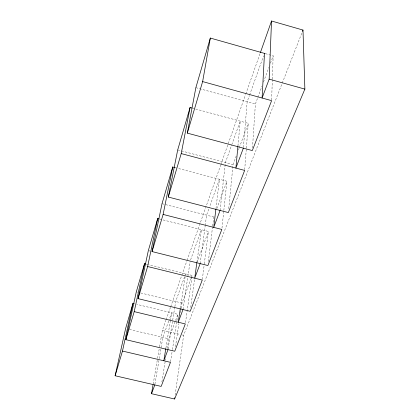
<?xml version="1.0" encoding="UTF-8"?>
<svg xmlns="http://www.w3.org/2000/svg" width="420" height="420" viewBox="0 0 420 420"><rect width="100%" height="100%" fill="white"/><g stroke="black" fill="none" stroke-linecap="round" stroke-linejoin="round"><path stroke-width="0.32" stroke-dasharray="2.1 1.58" d="M271.635 100.002L272.328 79.868M272.349 79.217L273.147 55.834L264.479 53.382M252.488 147.987L255.381 104.039L257.628 97.933M244.703 169.754L246.309 148.832M246.356 148.176L248.267 123.333L192.607 108.181M243.401 147.509L247.16 101.777L249.354 95.65M237.941 145.918L240.23 121.144L231.94 144.307M228.732 208.688L233.047 164.619L236.177 156.119M221.97 228.144L223.755 211.208M223.823 210.556L226.916 181.246L177.765 168.315M220.059 210.43L225.398 162.587L231.725 144.916M215.959 208.525L219.429 179.277L209.633 206.651M208.352 261.655L212.562 226.711M212.641 226.065L214.179 215.796M202.351 279.416L204.23 264.516M204.309 263.87L208.399 231.478L162.761 219.839M200.172 263.608L205.128 226.149M205.217 225.503L206.582 215.166L209.412 207.26M196.938 262.022L201.385 229.688L190.376 260.458M190.727 307.419L194.554 279.584M175.14 395.141L183.635 335.296L281.978 83.78M185.493 322.644L192.181 275.468L148.984 264.747M182.989 309.55L190.06 261.723M175.434 346.742L178.915 323.61M180.563 312.685L181.141 308.831M181.241 308.191L182.012 303.051L191.053 278.528M180.401 308.038L185.593 273.83L185.152 275.058M170.567 361.694L172.342 350.165M172.441 349.529L176.778 321.347M176.878 320.707L177.865 314.302L136.731 304.348M161.889 381.901L165.307 360.675M165.412 360.034L165.617 358.748M167.276 348.458L168.829 338.814L177.865 314.302M168.095 348.999L172.609 320.759M172.715 320.119L174.767 307.282M174.867 306.642L175.691 301.507L184.931 275.678M165.916 347.981L170.294 321.116M170.399 320.476L171.649 312.8L169.008 320.177M154.906 384.284L159.149 359.231M159.259 358.591L162.85 337.386L168.787 320.791M153.169 384.08L157.458 359.074M157.568 358.428L159.442 347.529M159.553 346.889L162.414 330.22L165.905 320.324M166.121 319.704L170.489 307.335M170.704 306.716L181.619 275.793M181.839 275.179L186.858 260.951M187.073 260.332L220.684 165.097M220.904 164.477L245.564 94.595M245.784 93.975L260.185 53.156M249.569 95.036L263.603 55.829M191.279 277.919L192.181 275.468M196.87 262.752L208.399 231.478M216.862 208.52L226.916 181.246M238.418 150.05L239.09 148.228M239.311 147.62L248.267 123.333M257.854 97.325L261.901 86.342M263.477 82.073L268.873 67.426M270.449 63.157L273.147 55.834M282.219 83.17L302.51 31.279M129.428 329.422L168.829 338.814M162.414 330.22L179.886 334.399M182.385 334.997L183.635 335.296M136.295 291.9L137.566 292.21M140.742 292.987L182.012 303.051M146.444 264.117L148.349 264.59M148.964 250.772L150.229 251.087M159.59 219.03L162.125 219.676M162.02 203.695L213.733 217.009M174.615 167.491L177.135 168.152M177.702 149.919L180.847 150.754M181.477 150.922L233.047 164.619M195.862 87.654L255.381 104.039"/><path stroke-width="0.63" d="M264.479 53.382L262.101 98.023L269.168 79.133L271.535 21L302.988 30.056L304.873 89.108L174.594 399L151.515 393.697L153.059 384.72M237.883 146.57L235.898 168.084L243.348 148.166M215.88 209.171L213.722 227.372L220.059 210.43M196.849 262.673L194.717 278.192L200.172 263.608M174.594 399L174.778 397.714M180.301 308.684L178.243 322.235L182.989 309.55M165.811 348.621L163.832 360.775L167.995 349.639M202.634 81.585L271.614 100.653L252.32 150.57L187.304 133.119L202.634 81.585L210.326 38.057L264.983 53.524M187.304 133.119L195.862 87.654L210.326 38.057M181.22 153.584L244.65 170.41L228.354 212.572L168.289 197.048L181.22 153.584L190.076 107.494L191.972 108.008M168.289 197.048L177.702 149.919L190.076 107.494M163.118 214.426L221.834 229.446L207.884 265.534L152.066 251.575L163.118 214.426L172.725 166.992L174.615 167.491M152.066 251.575L162.02 203.695L172.725 166.992M147.625 266.516L202.267 280.061L190.192 311.299L138.07 298.636L147.625 266.516L157.689 218.542L158.954 218.867M138.07 298.636L148.334 250.614L157.689 218.542M134.206 311.624L185.309 323.935L174.757 351.241L125.864 339.67L134.206 311.624L144.538 263.639L145.808 263.959M122.472 351.057L170.468 362.334L161.165 386.4L115.127 375.758L122.472 351.057L132.935 303.424L134.201 303.733M125.864 339.67L136.295 291.9L144.538 263.639M115.127 375.758L125.617 328.514L132.935 303.424M260.405 52.542L271.535 21M151.515 393.697L154.796 384.93M302.51 31.279L302.988 30.056M269.168 79.133L304.873 89.108"/></g></svg>
